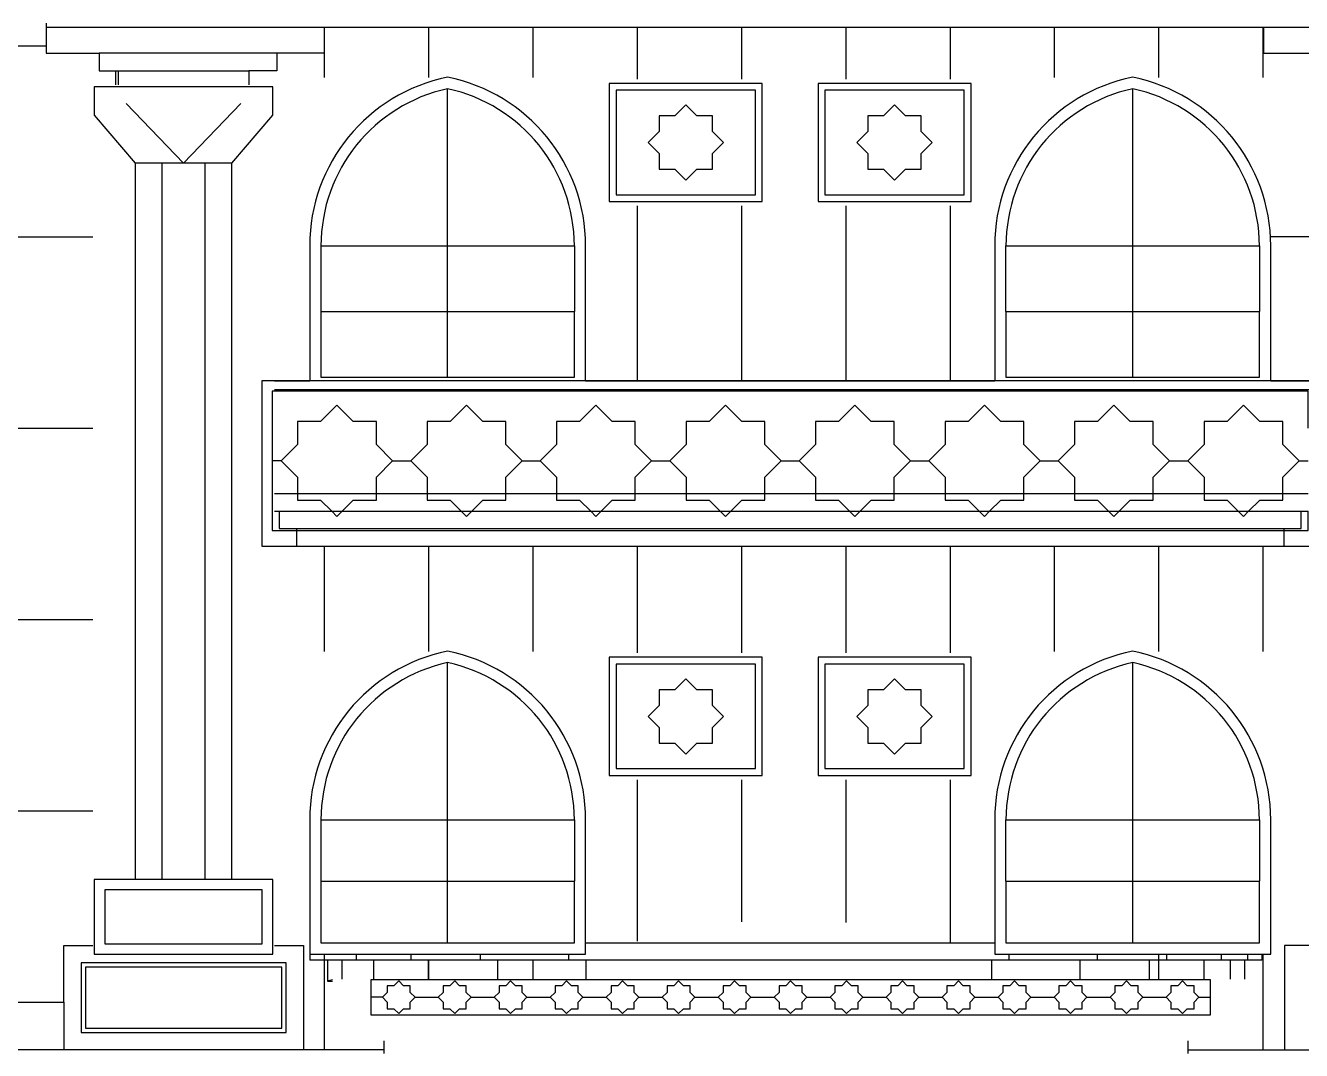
# Model space of a CAD drawing. Header units: inches. Extents: x 323.8 to 359.6, y 89.7 to 114.
# Drawn here: x 336.61 to 343.95, y 93.73 to 99.63 of the extents above; entities that cross this region are included whole.
import ezdxf

# ---------------------------------------------------------------- set-up
doc = ezdxf.new("R2010")
doc.units = ezdxf.units.IN
for name, color, linetype, lineweight in [('01_ORIGINAL_ENVELOPE', 7, 'Continuous', 25), ('02_ISLAMIC_WINDOWS', 7, 'Continuous', 25), ('03_ISLAMIC_BALCONIES', 7, 'Continuous', 25), ('04_GEOMETRIC_CAPITALS', 7, 'Continuous', 25), ('05_ISLAMIC_FRIEZES', 7, 'Continuous', 25)]:
    doc.layers.add(name, color=color, linetype=linetype, lineweight=lineweight)

msp = doc.modelspace()

# ---------------------------------------------------------------- linework, layer by layer
at = {"layer": '01_ORIGINAL_ENVELOPE'}
for points in [[(336.7336, 99.64), (336.7336, 99.6176)], [(336.7336, 99.6176), (336.7336, 99.5114)], [(336.7336, 99.6176), (338.3335, 99.6176)], [(338.332, 99.4676), (338.3335, 99.4676), (338.3335, 99.6176)], [(338.3335, 99.6176), (338.932, 99.6176)], [(338.932, 99.6176), (338.932, 99.3289)], [(338.932, 99.6176), (339.532, 99.6176)], [(339.532, 99.6176), (339.532, 99.3289)], [(339.532, 99.6176), (340.132, 99.6176)], [(340.132, 99.6176), (340.132, 99.3197)], [(340.132, 99.6176), (340.732, 99.6176)], [(340.732, 99.6176), (340.732, 99.3197)], [(340.732, 99.6176), (341.332, 99.6176)], [(341.332, 99.6176), (341.332, 99.3197)], [(341.332, 99.6176), (341.932, 99.6176)], [(341.932, 99.6176), (341.932, 99.3197)], [(341.932, 99.6176), (342.532, 99.6176)], [(342.532, 99.6176), (342.532, 99.3289)], [(342.532, 99.6176), (343.132, 99.6176)], [(343.132, 99.6176), (343.132, 99.3289)], [(343.132, 99.6176), (343.732, 99.6176)], [(343.732, 99.6176), (343.732, 99.3289)], [(343.732, 99.6176), (343.7354, 99.6176)], [(343.7354, 99.6176), (345.3353, 99.6176)], [(343.7354, 99.6176), (343.7354, 99.4676), (343.9969, 99.4676), (344.0094, 99.4676)], [(336.5345, 99.5114), (336.7336, 99.5114)], [(336.7336, 99.5114), (336.7336, 99.4676), (337.0374, 99.4676)], [(338.0595, 99.4676), (337.0499, 99.4676), (337.0374, 99.4676)], [(337.0374, 99.4676), (337.0374, 99.3676), (337.132, 99.3676)], [(338.0595, 99.4676), (338.0595, 99.3676), (337.8984, 99.3676)], [(338.332, 99.4676), (338.072, 99.4676), (338.0595, 99.4676)], [(338.332, 99.4676), (338.332, 99.3289)], [(337.132, 99.3676), (337.132, 99.287)], [(337.132, 99.3676), (337.1484, 99.3676)], [(337.1484, 99.3676), (337.1484, 99.287)], [(337.1484, 99.3676), (337.8984, 99.3676)], [(337.8984, 99.3676), (337.8984, 99.287)], [(340.132, 98.5897), (340.132, 97.5847)], [(340.732, 98.5897), (340.732, 97.5847)], [(341.332, 98.5897), (341.332, 97.5847)], [(341.932, 98.5897), (341.932, 97.5847)], [(336.5345, 98.4114), (337.001, 98.4114)], [(344.023, 98.4114), (343.7763, 98.4114)], [(338.046, 97.5847), (338.249, 97.5847)], [(338.046, 97.5347), (344.023, 97.5347)], [(339.8363, 97.5847), (340.132, 97.5847)], [(340.132, 97.5847), (340.732, 97.5847)], [(340.132, 97.5847), (340.132, 97.5847)], [(340.732, 97.5847), (341.332, 97.5847)], [(340.732, 97.5847), (340.732, 97.5847)], [(341.332, 97.5847), (341.932, 97.5847)], [(341.332, 97.5847), (341.332, 97.5847)], [(341.932, 97.5847), (342.189, 97.5847)], [(341.932, 97.5847), (341.932, 97.5847)], [(343.7763, 97.5847), (344.023, 97.5847)], [(336.5345, 97.3114), (337.001, 97.3114)], [(338.1796, 96.9347), (338.046, 96.9347)], [(338.6325, 96.9347), (338.1796, 96.9347)], [(338.9243, 96.9347), (338.6325, 96.9347)], [(339.3772, 96.9347), (338.9243, 96.9347)], [(339.6691, 96.9347), (339.3772, 96.9347)], [(340.122, 96.9347), (339.6691, 96.9347)], [(340.4138, 96.9347), (340.122, 96.9347)], [(340.8667, 96.9347), (340.4138, 96.9347)], [(341.1586, 96.9347), (340.8667, 96.9347)], [(341.6115, 96.9347), (341.1586, 96.9347)], [(341.9034, 96.9347), (341.6115, 96.9347)], [(342.3562, 96.9347), (341.9034, 96.9347)], [(342.6481, 96.9347), (342.3562, 96.9347)], [(343.101, 96.9347), (342.6481, 96.9347)], [(343.3929, 96.9347), (343.101, 96.9347)], [(343.8458, 96.9347), (343.3929, 96.9347)], [(343.9917, 96.9347), (343.8458, 96.9347)], [(338.046, 96.8347), (338.0736, 96.8347)], [(338.0736, 96.8347), (338.3758, 96.8347)], [(338.0736, 96.8347), (338.0736, 96.7347), (338.1736, 96.7347)], [(338.3758, 96.8347), (338.4363, 96.8347)], [(338.4363, 96.8347), (339.1205, 96.8347)], [(339.1205, 96.8347), (339.181, 96.8347)], [(339.181, 96.8347), (339.8653, 96.8347)], [(339.8653, 96.8347), (339.9258, 96.8347)], [(339.9258, 96.8347), (340.61, 96.8347)], [(340.61, 96.8347), (340.6705, 96.8347)], [(340.6705, 96.8347), (341.3548, 96.8347)], [(341.3548, 96.8347), (341.4153, 96.8347)], [(341.4153, 96.8347), (342.0996, 96.8347)], [(342.0996, 96.8347), (342.16, 96.8347)], [(342.16, 96.8347), (342.8443, 96.8347)], [(342.8443, 96.8347), (342.9048, 96.8347)], [(342.9048, 96.8347), (343.5891, 96.8347)], [(343.5891, 96.8347), (343.6496, 96.8347)], [(343.6496, 96.8347), (343.9517, 96.8347)], [(343.8517, 96.7347), (343.9517, 96.7347), (343.9517, 96.8347)], [(343.9517, 96.8347), (343.9917, 96.8347)], [(338.1736, 96.7347), (338.1736, 96.7247)], [(338.1736, 96.7347), (343.8517, 96.7347)], [(343.8517, 96.7347), (343.8517, 96.7247)], [(338.1736, 96.7247), (338.1736, 96.6347)], [(343.8517, 96.7247), (343.8517, 96.6347)], [(338.1736, 96.6347), (338.1736, 96.6347), (338.332, 96.6347)], [(338.332, 96.6347), (338.332, 96.0289)], [(338.332, 96.6347), (338.932, 96.6347)], [(338.932, 96.6347), (338.932, 96.0289)], [(338.932, 96.6347), (339.532, 96.6347)], [(339.532, 96.6347), (339.532, 96.0289)], [(339.532, 96.6347), (340.132, 96.6347)], [(340.132, 96.6347), (340.132, 96.0197)], [(340.132, 96.6347), (340.732, 96.6347)], [(340.732, 96.6347), (340.732, 96.0197)], [(340.732, 96.6347), (341.332, 96.6347)], [(341.332, 96.6347), (341.332, 96.0197)], [(341.332, 96.6347), (341.932, 96.6347)], [(341.932, 96.6347), (341.932, 96.0197)], [(341.932, 96.6347), (342.532, 96.6347)], [(342.532, 96.6347), (342.532, 96.0289)], [(342.532, 96.6347), (343.132, 96.6347)], [(343.132, 96.6347), (343.132, 96.0289)], [(343.132, 96.6347), (343.732, 96.6347)], [(343.732, 96.6347), (343.732, 96.0289)], [(343.732, 96.6347), (343.8517, 96.6347), (343.8517, 96.6347)], [(336.5345, 96.2114), (337.001, 96.2114)], [(340.132, 95.2897), (340.132, 94.3627)], [(340.732, 95.2897), (340.732, 94.4744)], [(341.332, 95.2897), (341.332, 94.4708)], [(341.932, 95.2897), (341.932, 94.3533)], [(336.5345, 95.1114), (337.001, 95.1114)], [(336.8344, 94.0114), (336.8344, 94.3375), (337.001, 94.3375)], [(338.046, 94.3375), (338.2135, 94.3375), (338.2135, 93.737)], [(339.8363, 94.3533), (341.932, 94.3533)], [(341.932, 94.3533), (341.932, 94.3513)], [(341.932, 94.3533), (342.189, 94.3533)], [(344.023, 94.3375), (343.8553, 94.3375), (343.8553, 93.737)], [(338.2509, 94.2883), (338.2509, 94.2533)], [(338.2509, 94.2533), (338.2509, 94.2528)], [(338.332, 94.2533), (338.2509, 94.2533)], [(338.332, 94.2533), (338.332, 93.737)], [(338.3333, 94.2533), (338.332, 94.2533)], [(338.3333, 94.2883), (338.3333, 94.2533)], [(338.3333, 94.2533), (338.3333, 94.2528)], [(338.5157, 94.2533), (338.3333, 94.2533)], [(338.3509, 94.2528), (338.3509, 94.1333)], [(338.4333, 94.2528), (338.4333, 94.145)], [(338.5157, 94.2883), (338.5157, 94.2533)], [(338.6157, 94.2533), (338.5157, 94.2533)], [(338.6157, 94.2533), (338.6157, 94.145)], [(338.8313, 94.2533), (338.6157, 94.2533)], [(338.8313, 94.2883), (338.8313, 94.2533)], [(338.9313, 94.2533), (338.8313, 94.2533)], [(338.9313, 94.2533), (338.9313, 94.145)], [(338.932, 94.2533), (338.9313, 94.2533)], [(338.932, 94.2533), (338.932, 94.145)], [(339.2293, 94.2533), (338.932, 94.2533)], [(339.2293, 94.2883), (339.2293, 94.2533)], [(339.3293, 94.2533), (339.2293, 94.2533)], [(339.3293, 94.2533), (339.3293, 94.145)], [(339.532, 94.2533), (339.3293, 94.2533)], [(339.532, 94.2533), (339.532, 94.145)], [(339.7371, 94.2533), (339.532, 94.2533)], [(339.7371, 94.2883), (339.7371, 94.2533)], [(339.8371, 94.2533), (339.7371, 94.2533)], [(339.8371, 94.2533), (339.8371, 94.145)], [(342.2709, 94.2533), (339.8371, 94.2533)], [(342.1709, 94.2528), (342.1709, 94.145)], [(342.2709, 94.2883), (342.2709, 94.2533)], [(342.2709, 94.2533), (342.2709, 94.2528)], [(342.7787, 94.2533), (342.2709, 94.2533)], [(342.6787, 94.2528), (342.6787, 94.145)], [(342.7787, 94.2883), (342.7787, 94.2533)], [(342.7787, 94.2533), (342.7787, 94.2528)], [(343.132, 94.2533), (342.7787, 94.2533)], [(343.0767, 94.2528), (343.0767, 94.145)], [(343.132, 94.2856), (343.132, 94.2533)], [(343.132, 94.2533), (343.132, 94.145)], [(343.1767, 94.2533), (343.132, 94.2533)], [(343.1767, 94.2883), (343.1767, 94.2533)], [(343.1767, 94.2533), (343.1767, 94.2528)], [(343.4924, 94.2533), (343.1767, 94.2533)], [(343.3924, 94.2528), (343.3924, 94.145)], [(343.4924, 94.2883), (343.4924, 94.2533)], [(343.4924, 94.2533), (343.4924, 94.2528)], [(343.6433, 94.2533), (343.4924, 94.2533)], [(343.5433, 94.2528), (343.5433, 94.145)], [(343.6257, 94.2528), (343.6257, 94.145)], [(343.6433, 94.2883), (343.6433, 94.2533)], [(343.6433, 94.2533), (343.6433, 94.2528)], [(343.7257, 94.2533), (343.6433, 94.2533)], [(343.7257, 94.2883), (343.7257, 94.2533)], [(343.7257, 94.2533), (343.7257, 94.2528)], [(343.732, 94.2856), (343.732, 93.737)], [(338.3509, 94.1333), (338.3509, 94.1328)], [(338.3509, 94.1333), (338.38, 94.1333)], [(336.5345, 94.0114), (336.8344, 94.0114)], [(336.8344, 94.0114), (336.8344, 93.7375)], [(338.2135, 93.737), (336.8344, 93.737), (336.5345, 93.737)], [(338.332, 93.737), (338.2135, 93.737)], [(338.676, 93.737), (338.332, 93.737)], [(338.676, 93.79), (338.676, 93.737)], [(338.676, 93.737), (338.676, 93.717)], [(343.3006, 93.79), (343.3006, 93.737)], [(343.3006, 93.737), (343.3006, 93.717)], [(343.3006, 93.737), (343.732, 93.737)], [(343.732, 93.737), (343.8553, 93.737)], [(343.8553, 93.737), (345.2344, 93.737), (345.532, 93.737)]]:
    msp.add_lwpolyline(points, dxfattribs=at)
for points in [[(336.9344, 93.8375), (338.1135, 93.8375), (338.1135, 94.2375), (336.9344, 94.2375)], [(336.9594, 93.8625), (338.0885, 93.8625), (338.0885, 94.2125), (336.9594, 94.2125)]]:
    msp.add_lwpolyline(points, close=True, dxfattribs=at)
msp.add_arc((338.4103, 93.9515), 0.1908, 99.13811, 108.13266, dxfattribs=at)
at = {"layer": '02_ISLAMIC_WINDOWS'}
for points in [[(339.9724, 98.6147), (340.8524, 98.6147), (340.8524, 99.2947), (339.9724, 99.2947)], [(341.1729, 98.6147), (342.0529, 98.6147), (342.0529, 99.2947), (341.1729, 99.2947)], [(340.0124, 98.6547), (340.8124, 98.6547), (340.8124, 99.2547), (340.0124, 99.2547)], [(341.2129, 98.6547), (342.0129, 98.6547), (342.0129, 99.2547), (341.2129, 99.2547)], [(340.1964, 98.9547), (340.2597, 98.8915), (340.2597, 98.802), (340.3491, 98.802), (340.4124, 98.7387), (340.4757, 98.802), (340.5651, 98.802), (340.5651, 98.8915), (340.6284, 98.9547), (340.5651, 99.018), (340.5651, 99.1075), (340.4757, 99.1075), (340.4124, 99.1707), (340.3491, 99.1075), (340.2597, 99.1075), (340.2597, 99.018)], [(341.3969, 98.9547), (341.4602, 98.8915), (341.4602, 98.802), (341.5497, 98.802), (341.6129, 98.7387), (341.6762, 98.802), (341.7657, 98.802), (341.7657, 98.8915), (341.8289, 98.9547), (341.7657, 99.018), (341.7657, 99.1075), (341.6762, 99.1075), (341.6129, 99.1707), (341.5497, 99.1075), (341.4602, 99.1075), (341.4602, 99.018)], [(339.9724, 95.3147), (340.8524, 95.3147), (340.8524, 95.9947), (339.9724, 95.9947)], [(341.1729, 95.3147), (342.0529, 95.3147), (342.0529, 95.9947), (341.1729, 95.9947)], [(340.0124, 95.3547), (340.8124, 95.3547), (340.8124, 95.9547), (340.0124, 95.9547)], [(341.2129, 95.3547), (342.0129, 95.3547), (342.0129, 95.9547), (341.2129, 95.9547)], [(340.1964, 95.6547), (340.2597, 95.5915), (340.2597, 95.502), (340.3491, 95.502), (340.4124, 95.4387), (340.4757, 95.502), (340.5651, 95.502), (340.5651, 95.5915), (340.6284, 95.6547), (340.5651, 95.718), (340.5651, 95.8075), (340.4757, 95.8075), (340.4124, 95.8707), (340.3491, 95.8075), (340.2597, 95.8075), (340.2597, 95.718)], [(341.3969, 95.6547), (341.4602, 95.5915), (341.4602, 95.502), (341.5497, 95.502), (341.6129, 95.4387), (341.6762, 95.502), (341.7657, 95.502), (341.7657, 95.5915), (341.8289, 95.6547), (341.7657, 95.718), (341.7657, 95.8075), (341.6762, 95.8075), (341.6129, 95.8707), (341.5497, 95.8075), (341.4602, 95.8075), (341.4602, 95.718)]]:
    msp.add_lwpolyline(points, close=True, dxfattribs=at)
for points in [[(339.0427, 98.3604), (339.0427, 99.2639)], [(342.9827, 98.3604), (342.9827, 99.2639)], [(338.249, 98.3604), (338.249, 97.5847)], [(338.314, 98.3604), (338.314, 97.983)], [(338.314, 98.3604), (339.0427, 98.3604)], [(339.0427, 97.983), (339.0427, 98.3604)], [(339.0427, 98.3604), (339.7713, 98.3604), (339.7713, 97.983)], [(339.8363, 97.5847), (339.8363, 98.3604)], [(342.189, 98.3604), (342.189, 97.5847)], [(342.254, 97.983), (342.254, 98.3604), (342.9827, 98.3604)], [(342.9827, 97.983), (342.9827, 98.3604)], [(342.9827, 98.3604), (343.7113, 98.3604), (343.7113, 97.983)], [(343.7763, 97.5847), (343.7763, 98.3604)], [(338.314, 97.983), (339.0427, 97.983)], [(338.314, 97.983), (338.314, 97.6056), (339.0427, 97.6056)], [(339.0427, 97.6056), (339.7713, 97.6056), (339.7713, 97.983)], [(339.0427, 97.6056), (339.0427, 97.983)], [(339.0427, 97.983), (339.7713, 97.983)], [(342.254, 97.983), (342.9827, 97.983)], [(342.254, 97.983), (342.254, 97.6056), (342.9827, 97.6056)], [(342.9827, 97.6056), (343.7113, 97.6056), (343.7113, 97.983)], [(342.9827, 97.6056), (342.9827, 97.983)], [(342.9827, 97.983), (343.7113, 97.983)], [(339.0427, 95.0604), (339.0427, 95.9639)], [(342.9827, 95.0604), (342.9827, 95.9639)], [(338.249, 95.0604), (338.249, 94.2883), (338.2509, 94.2883)], [(338.314, 95.0604), (338.314, 94.7068)], [(338.314, 95.0604), (339.0427, 95.0604)], [(339.0427, 94.7068), (339.0427, 95.0604)], [(339.0427, 95.0604), (339.7713, 95.0604), (339.7713, 94.7068)], [(339.8363, 94.3533), (339.8363, 95.0604)], [(342.189, 95.0604), (342.189, 94.3533)], [(342.254, 94.7068), (342.254, 95.0604), (342.9827, 95.0604)], [(342.9827, 94.7068), (342.9827, 95.0604)], [(342.9827, 95.0604), (343.7113, 95.0604), (343.7113, 94.7068)], [(343.7257, 94.2883), (343.7763, 94.2883), (343.7763, 95.0604)], [(338.314, 94.7068), (339.0427, 94.7068)], [(338.314, 94.7068), (338.314, 94.3533), (339.0427, 94.3533)], [(339.0427, 94.3533), (339.7713, 94.3533), (339.7713, 94.7068)], [(339.0427, 94.3533), (339.0427, 94.7068)], [(339.0427, 94.7068), (339.7713, 94.7068)], [(342.254, 94.7068), (342.9827, 94.7068)], [(342.254, 94.7068), (342.254, 94.3533), (342.9827, 94.3533)], [(342.9827, 94.3533), (343.7113, 94.3533), (343.7113, 94.7068)], [(342.9827, 94.3533), (342.9827, 94.7068)], [(342.9827, 94.7068), (343.7113, 94.7068)], [(339.7371, 94.2883), (339.8363, 94.2883), (339.8363, 94.3533)], [(342.189, 94.3533), (342.189, 94.2883), (342.2709, 94.2883)], [(338.2509, 94.2883), (338.3333, 94.2883)], [(338.3333, 94.2883), (338.5157, 94.2883)], [(338.5157, 94.2883), (338.8313, 94.2883)], [(338.8313, 94.2883), (339.2293, 94.2883)], [(339.2293, 94.2883), (339.7371, 94.2883)], [(342.2709, 94.2883), (342.7787, 94.2883)], [(342.7787, 94.2883), (343.1767, 94.2883)], [(343.1767, 94.2883), (343.4924, 94.2883)], [(343.4924, 94.2883), (343.6433, 94.2883)], [(343.6433, 94.2883), (343.7257, 94.2883)]]:
    msp.add_lwpolyline(points, dxfattribs=at)
for centre, radius, start, end in [((339.2385, 98.3604), 0.9895, 101.41633, 180), ((338.8468, 98.3604), 0.9895, 0, 78.58367), ((343.1785, 98.3604), 0.9895, 101.41633, 180), ((342.7868, 98.3604), 0.9895, 0, 78.58367), ((339.2385, 98.3604), 0.9245, 102.23101, 180), ((338.8468, 98.3604), 0.9245, 0, 77.76899), ((343.1785, 98.3604), 0.9245, 102.23101, 180), ((342.7868, 98.3604), 0.9245, 0, 77.76899), ((339.2385, 95.0604), 0.9895, 101.41633, 180), ((338.8468, 95.0604), 0.9895, 0, 78.58367), ((343.1785, 95.0604), 0.9895, 101.41633, 180), ((342.7868, 95.0604), 0.9895, 0, 78.58367), ((339.2385, 95.0604), 0.9245, 102.23101, 180), ((338.8468, 95.0604), 0.9245, 0, 77.76899), ((343.1785, 95.0604), 0.9245, 102.23101, 180), ((342.7868, 95.0604), 0.9245, 0, 77.76899)]:
    msp.add_arc(centre, radius, start, end, dxfattribs=at)
at = {"layer": '03_ISLAMIC_BALCONIES'}
for points in [[(338.249, 97.5847), (337.9736, 97.5847), (337.9736, 96.6347), (338.1736, 96.6347)], [(339.8363, 97.5847), (338.249, 97.5847)], [(340.132, 97.5847), (339.8363, 97.5847)], [(340.732, 97.5847), (340.132, 97.5847)], [(341.332, 97.5847), (340.732, 97.5847)], [(341.932, 97.5847), (341.332, 97.5847)], [(342.189, 97.5847), (341.932, 97.5847)], [(343.7763, 97.5847), (342.189, 97.5847)], [(343.8517, 96.6347), (344.0517, 96.6347), (344.0517, 97.5847), (343.7763, 97.5847)], [(343.9917, 97.3114), (343.9917, 97.5247), (338.0336, 97.5247), (338.0336, 97.1247)], [(338.7263, 97.1247), (338.6325, 97.2185), (338.6325, 97.3512), (338.4998, 97.3512), (338.406, 97.445), (338.3122, 97.3512), (338.1796, 97.3512), (338.1796, 97.2185), (338.0858, 97.1247)], [(339.471, 97.1247), (339.3772, 97.2185), (339.3772, 97.3512), (339.2446, 97.3512), (339.1508, 97.445), (339.057, 97.3512), (338.9243, 97.3512), (338.9243, 97.2185), (338.8305, 97.1247)], [(340.2158, 97.1247), (340.122, 97.2185), (340.122, 97.3512), (339.9893, 97.3512), (339.8955, 97.445), (339.8017, 97.3512), (339.6691, 97.3512), (339.6691, 97.2185), (339.5753, 97.1247)], [(340.9605, 97.1247), (340.8667, 97.2185), (340.8667, 97.3512), (340.7341, 97.3512), (340.6403, 97.445), (340.5465, 97.3512), (340.4138, 97.3512), (340.4138, 97.2185), (340.32, 97.1247)], [(341.7053, 97.1247), (341.6115, 97.2185), (341.6115, 97.3512), (341.4788, 97.3512), (341.385, 97.445), (341.2912, 97.3512), (341.1586, 97.3512), (341.1586, 97.2185), (341.0648, 97.1247)], [(342.45, 97.1247), (342.3562, 97.2185), (342.3562, 97.3512), (342.2236, 97.3512), (342.1298, 97.445), (342.036, 97.3512), (341.9034, 97.3512), (341.9034, 97.2185), (341.8096, 97.1247)], [(343.1948, 97.1247), (343.101, 97.2185), (343.101, 97.3512), (342.9684, 97.3512), (342.8746, 97.445), (342.7808, 97.3512), (342.6481, 97.3512), (342.6481, 97.2185), (342.5543, 97.1247)], [(343.9396, 97.1247), (343.8458, 97.2185), (343.8458, 97.3512), (343.7131, 97.3512), (343.6193, 97.445), (343.5255, 97.3512), (343.3929, 97.3512), (343.3929, 97.2185), (343.2991, 97.1247)], [(338.0858, 97.1247), (338.0336, 97.1247)], [(338.0336, 97.1247), (338.0336, 96.7247), (338.1736, 96.7247)], [(338.0858, 97.1247), (338.1796, 97.0309), (338.1796, 96.9347)], [(338.6325, 96.9347), (338.6325, 97.0309), (338.7263, 97.1247)], [(338.7263, 97.1247), (338.7784, 97.1247), (338.8305, 97.1247)], [(338.8305, 97.1247), (338.9243, 97.0309), (338.9243, 96.9347)], [(339.3772, 96.9347), (339.3772, 97.0309), (339.471, 97.1247)], [(339.471, 97.1247), (339.5231, 97.1247), (339.5753, 97.1247)], [(339.5753, 97.1247), (339.6691, 97.0309), (339.6691, 96.9347)], [(340.122, 96.9347), (340.122, 97.0309), (340.2158, 97.1247)], [(340.2158, 97.1247), (340.2679, 97.1247), (340.32, 97.1247)], [(340.32, 97.1247), (340.4138, 97.0309), (340.4138, 96.9347)], [(340.8667, 96.9347), (340.8667, 97.0309), (340.9605, 97.1247)], [(340.9605, 97.1247), (341.0127, 97.1247), (341.0648, 97.1247)], [(341.0648, 97.1247), (341.1586, 97.0309), (341.1586, 96.9347)], [(341.6115, 96.9347), (341.6115, 97.0309), (341.7053, 97.1247)], [(341.7053, 97.1247), (341.7574, 97.1247), (341.8096, 97.1247)], [(341.8096, 97.1247), (341.9034, 97.0309), (341.9034, 96.9347)], [(342.3562, 96.9347), (342.3562, 97.0309), (342.45, 97.1247)], [(342.45, 97.1247), (342.5022, 97.1247), (342.5543, 97.1247)], [(342.5543, 97.1247), (342.6481, 97.0309), (342.6481, 96.9347)], [(343.101, 96.9347), (343.101, 97.0309), (343.1948, 97.1247)], [(343.1948, 97.1247), (343.2469, 97.1247), (343.2991, 97.1247)], [(343.2991, 97.1247), (343.3929, 97.0309), (343.3929, 96.9347)], [(343.8458, 96.9347), (343.8458, 97.0309), (343.9396, 97.1247)], [(343.9396, 97.1247), (343.9917, 97.1247)], [(338.1796, 96.9347), (338.1796, 96.8983), (338.3122, 96.8983), (338.3758, 96.8347)], [(338.4363, 96.8347), (338.4998, 96.8983), (338.6325, 96.8983), (338.6325, 96.9347)], [(338.9243, 96.9347), (338.9243, 96.8983), (339.057, 96.8983), (339.1205, 96.8347)], [(339.181, 96.8347), (339.2446, 96.8983), (339.3772, 96.8983), (339.3772, 96.9347)], [(339.6691, 96.9347), (339.6691, 96.8983), (339.8017, 96.8983), (339.8653, 96.8347)], [(339.9258, 96.8347), (339.9893, 96.8983), (340.122, 96.8983), (340.122, 96.9347)], [(340.4138, 96.9347), (340.4138, 96.8983), (340.5465, 96.8983), (340.61, 96.8347)], [(340.6705, 96.8347), (340.7341, 96.8983), (340.8667, 96.8983), (340.8667, 96.9347)], [(341.1586, 96.9347), (341.1586, 96.8983), (341.2912, 96.8983), (341.3548, 96.8347)], [(341.4153, 96.8347), (341.4788, 96.8983), (341.6115, 96.8983), (341.6115, 96.9347)], [(341.9034, 96.9347), (341.9034, 96.8983), (342.036, 96.8983), (342.0996, 96.8347)], [(342.16, 96.8347), (342.2236, 96.8983), (342.3562, 96.8983), (342.3562, 96.9347)], [(342.6481, 96.9347), (342.6481, 96.8983), (342.7808, 96.8983), (342.8443, 96.8347)], [(342.9048, 96.8347), (342.9684, 96.8983), (343.101, 96.8983), (343.101, 96.9347)], [(343.3929, 96.9347), (343.3929, 96.8983), (343.5255, 96.8983), (343.5891, 96.8347)], [(343.6496, 96.8347), (343.7131, 96.8983), (343.8458, 96.8983), (343.8458, 96.9347)], [(338.3758, 96.8347), (338.406, 96.8045), (338.4363, 96.8347)], [(339.1205, 96.8347), (339.1508, 96.8045), (339.181, 96.8347)], [(339.8653, 96.8347), (339.8955, 96.8045), (339.9258, 96.8347)], [(340.61, 96.8347), (340.6403, 96.8045), (340.6705, 96.8347)], [(341.3548, 96.8347), (341.385, 96.8045), (341.4153, 96.8347)], [(342.0996, 96.8347), (342.1298, 96.8045), (342.16, 96.8347)], [(342.8443, 96.8347), (342.8746, 96.8045), (342.9048, 96.8347)], [(343.5891, 96.8347), (343.6193, 96.8045), (343.6496, 96.8347)], [(343.8517, 96.7247), (343.9917, 96.7247), (343.9917, 96.8347)], [(338.1736, 96.7247), (343.8517, 96.7247)], [(338.1736, 96.6347), (343.8517, 96.6347)]]:
    msp.add_lwpolyline(points, dxfattribs=at)
at = {"layer": '04_GEOMETRIC_CAPITALS'}
for points in [[(337.8013, 98.835), (338.038, 99.1122), (338.038, 99.275), (337.009, 99.275), (337.009, 99.1122), (337.2457, 98.835)], [(337.5235, 98.835), (337.1942, 99.1782)], [(337.5235, 98.835), (337.8528, 99.1782)], [(337.2457, 98.835), (337.2457, 94.717)], [(337.4, 98.835), (337.2457, 98.835)], [(337.4, 94.717), (337.4, 98.835)], [(337.5235, 98.835), (337.4, 98.835)], [(337.647, 98.835), (337.5235, 98.835)], [(337.647, 94.717), (337.647, 98.835)], [(337.8013, 98.835), (337.647, 98.835)], [(337.8013, 94.717), (337.8013, 98.835)], [(337.2457, 94.717), (337.009, 94.717), (337.009, 94.287), (338.038, 94.287), (338.038, 94.717), (337.8013, 94.717)], [(337.4, 94.717), (337.2457, 94.717)], [(337.647, 94.717), (337.4, 94.717)], [(337.8013, 94.717), (337.647, 94.717)]]:
    msp.add_lwpolyline(points, dxfattribs=at)
msp.add_lwpolyline([(337.0707, 94.347), (337.9763, 94.347), (337.9763, 94.657), (337.0707, 94.657)], close=True, dxfattribs=at)
at = {"layer": '05_ISLAMIC_FRIEZES'}
for points in [[(343.43, 94.04), (343.43, 94.14), (338.6, 94.14), (338.6, 94.04)], [(338.855, 94.04), (338.8275, 94.0675), (338.8275, 94.1065), (338.7885, 94.1065), (338.761, 94.134), (338.7335, 94.1065), (338.6945, 94.1065), (338.6945, 94.0675), (338.667, 94.04)], [(339.177, 94.04), (339.1495, 94.0675), (339.1495, 94.1065), (339.1105, 94.1065), (339.083, 94.134), (339.0555, 94.1065), (339.0165, 94.1065), (339.0165, 94.0675), (338.989, 94.04)], [(339.499, 94.04), (339.4715, 94.0675), (339.4715, 94.1065), (339.4325, 94.1065), (339.405, 94.134), (339.3775, 94.1065), (339.3385, 94.1065), (339.3385, 94.0675), (339.311, 94.04)], [(339.821, 94.04), (339.7935, 94.0675), (339.7935, 94.1065), (339.7545, 94.1065), (339.727, 94.134), (339.6995, 94.1065), (339.6605, 94.1065), (339.6605, 94.0675), (339.633, 94.04)], [(340.143, 94.04), (340.1155, 94.0675), (340.1155, 94.1065), (340.0765, 94.1065), (340.049, 94.134), (340.0215, 94.1065), (339.9825, 94.1065), (339.9825, 94.0675), (339.955, 94.04)], [(340.465, 94.04), (340.4375, 94.0675), (340.4375, 94.1065), (340.3985, 94.1065), (340.371, 94.134), (340.3435, 94.1065), (340.3045, 94.1065), (340.3045, 94.0675), (340.277, 94.04)], [(340.787, 94.04), (340.7595, 94.0675), (340.7595, 94.1065), (340.7205, 94.1065), (340.693, 94.134), (340.6655, 94.1065), (340.6265, 94.1065), (340.6265, 94.0675), (340.599, 94.04)], [(341.109, 94.04), (341.0815, 94.0675), (341.0815, 94.1065), (341.0425, 94.1065), (341.015, 94.134), (340.9875, 94.1065), (340.9485, 94.1065), (340.9485, 94.0675), (340.921, 94.04)], [(341.431, 94.04), (341.4035, 94.0675), (341.4035, 94.1065), (341.3645, 94.1065), (341.337, 94.134), (341.3095, 94.1065), (341.2705, 94.1065), (341.2705, 94.0675), (341.243, 94.04)], [(341.753, 94.04), (341.7255, 94.0675), (341.7255, 94.1065), (341.6865, 94.1065), (341.659, 94.134), (341.6315, 94.1065), (341.5925, 94.1065), (341.5925, 94.0675), (341.565, 94.04)], [(342.075, 94.04), (342.0475, 94.0675), (342.0475, 94.1065), (342.0085, 94.1065), (341.981, 94.134), (341.9535, 94.1065), (341.9145, 94.1065), (341.9145, 94.0675), (341.887, 94.04)], [(342.397, 94.04), (342.3695, 94.0675), (342.3695, 94.1065), (342.3305, 94.1065), (342.303, 94.134), (342.2755, 94.1065), (342.2365, 94.1065), (342.2365, 94.0675), (342.209, 94.04)], [(342.719, 94.04), (342.6915, 94.0675), (342.6915, 94.1065), (342.6525, 94.1065), (342.625, 94.134), (342.5975, 94.1065), (342.5585, 94.1065), (342.5585, 94.0675), (342.531, 94.04)], [(343.041, 94.04), (343.0135, 94.0675), (343.0135, 94.1065), (342.9745, 94.1065), (342.947, 94.134), (342.9195, 94.1065), (342.8805, 94.1065), (342.8805, 94.0675), (342.853, 94.04)], [(343.363, 94.04), (343.3355, 94.0675), (343.3355, 94.1065), (343.2965, 94.1065), (343.269, 94.134), (343.2415, 94.1065), (343.2025, 94.1065), (343.2025, 94.0675), (343.175, 94.04)], [(338.667, 94.04), (338.6, 94.04)], [(338.6, 94.04), (338.6, 93.94), (343.43, 93.94), (343.43, 94.04)], [(338.667, 94.04), (338.6945, 94.0125), (338.6945, 93.9735), (338.7335, 93.9735), (338.761, 93.946), (338.7885, 93.9735), (338.8275, 93.9735), (338.8275, 94.0125), (338.855, 94.04)], [(338.855, 94.04), (338.922, 94.04), (338.989, 94.04)], [(338.989, 94.04), (339.0165, 94.0125), (339.0165, 93.9735), (339.0555, 93.9735), (339.083, 93.946), (339.1105, 93.9735), (339.1495, 93.9735), (339.1495, 94.0125), (339.177, 94.04)], [(339.177, 94.04), (339.244, 94.04), (339.311, 94.04)], [(339.311, 94.04), (339.3385, 94.0125), (339.3385, 93.9735), (339.3775, 93.9735), (339.405, 93.946), (339.4325, 93.9735), (339.4715, 93.9735), (339.4715, 94.0125), (339.499, 94.04)], [(339.499, 94.04), (339.566, 94.04), (339.633, 94.04)], [(339.633, 94.04), (339.6605, 94.0125), (339.6605, 93.9735), (339.6995, 93.9735), (339.727, 93.946), (339.7545, 93.9735), (339.7935, 93.9735), (339.7935, 94.0125), (339.821, 94.04)], [(339.821, 94.04), (339.888, 94.04), (339.955, 94.04)], [(339.955, 94.04), (339.9825, 94.0125), (339.9825, 93.9735), (340.0215, 93.9735), (340.049, 93.946), (340.0765, 93.9735), (340.1155, 93.9735), (340.1155, 94.0125), (340.143, 94.04)], [(340.143, 94.04), (340.21, 94.04), (340.277, 94.04)], [(340.277, 94.04), (340.3045, 94.0125), (340.3045, 93.9735), (340.3435, 93.9735), (340.371, 93.946), (340.3985, 93.9735), (340.4375, 93.9735), (340.4375, 94.0125), (340.465, 94.04)], [(340.465, 94.04), (340.532, 94.04), (340.599, 94.04)], [(340.599, 94.04), (340.6265, 94.0125), (340.6265, 93.9735), (340.6655, 93.9735), (340.693, 93.946), (340.7205, 93.9735), (340.7595, 93.9735), (340.7595, 94.0125), (340.787, 94.04)], [(340.787, 94.04), (340.854, 94.04), (340.921, 94.04)], [(340.921, 94.04), (340.9485, 94.0125), (340.9485, 93.9735), (340.9875, 93.9735), (341.015, 93.946), (341.0425, 93.9735), (341.0815, 93.9735), (341.0815, 94.0125), (341.109, 94.04)], [(341.109, 94.04), (341.176, 94.04), (341.243, 94.04)], [(341.243, 94.04), (341.2705, 94.0125), (341.2705, 93.9735), (341.3095, 93.9735), (341.337, 93.946), (341.3645, 93.9735), (341.4035, 93.9735), (341.4035, 94.0125), (341.431, 94.04)], [(341.431, 94.04), (341.498, 94.04), (341.565, 94.04)], [(341.565, 94.04), (341.5925, 94.0125), (341.5925, 93.9735), (341.6315, 93.9735), (341.659, 93.946), (341.6865, 93.9735), (341.7255, 93.9735), (341.7255, 94.0125), (341.753, 94.04)], [(341.753, 94.04), (341.82, 94.04), (341.887, 94.04)], [(341.887, 94.04), (341.9145, 94.0125), (341.9145, 93.9735), (341.9535, 93.9735), (341.981, 93.946), (342.0085, 93.9735), (342.0475, 93.9735), (342.0475, 94.0125), (342.075, 94.04)], [(342.075, 94.04), (342.142, 94.04), (342.209, 94.04)], [(342.209, 94.04), (342.2365, 94.0125), (342.2365, 93.9735), (342.2755, 93.9735), (342.303, 93.946), (342.3305, 93.9735), (342.3695, 93.9735), (342.3695, 94.0125), (342.397, 94.04)], [(342.397, 94.04), (342.464, 94.04), (342.531, 94.04)], [(342.531, 94.04), (342.5585, 94.0125), (342.5585, 93.9735), (342.5975, 93.9735), (342.625, 93.946), (342.6525, 93.9735), (342.6915, 93.9735), (342.6915, 94.0125), (342.719, 94.04)], [(342.719, 94.04), (342.786, 94.04), (342.853, 94.04)], [(342.853, 94.04), (342.8805, 94.0125), (342.8805, 93.9735), (342.9195, 93.9735), (342.947, 93.946), (342.9745, 93.9735), (343.0135, 93.9735), (343.0135, 94.0125), (343.041, 94.04)], [(343.041, 94.04), (343.108, 94.04), (343.175, 94.04)], [(343.175, 94.04), (343.2025, 94.0125), (343.2025, 93.9735), (343.2415, 93.9735), (343.269, 93.946), (343.2965, 93.9735), (343.3355, 93.9735), (343.3355, 94.0125), (343.363, 94.04)], [(343.363, 94.04), (343.43, 94.04)]]:
    msp.add_lwpolyline(points, dxfattribs=at)

doc.saveas('drawing.dxf')
